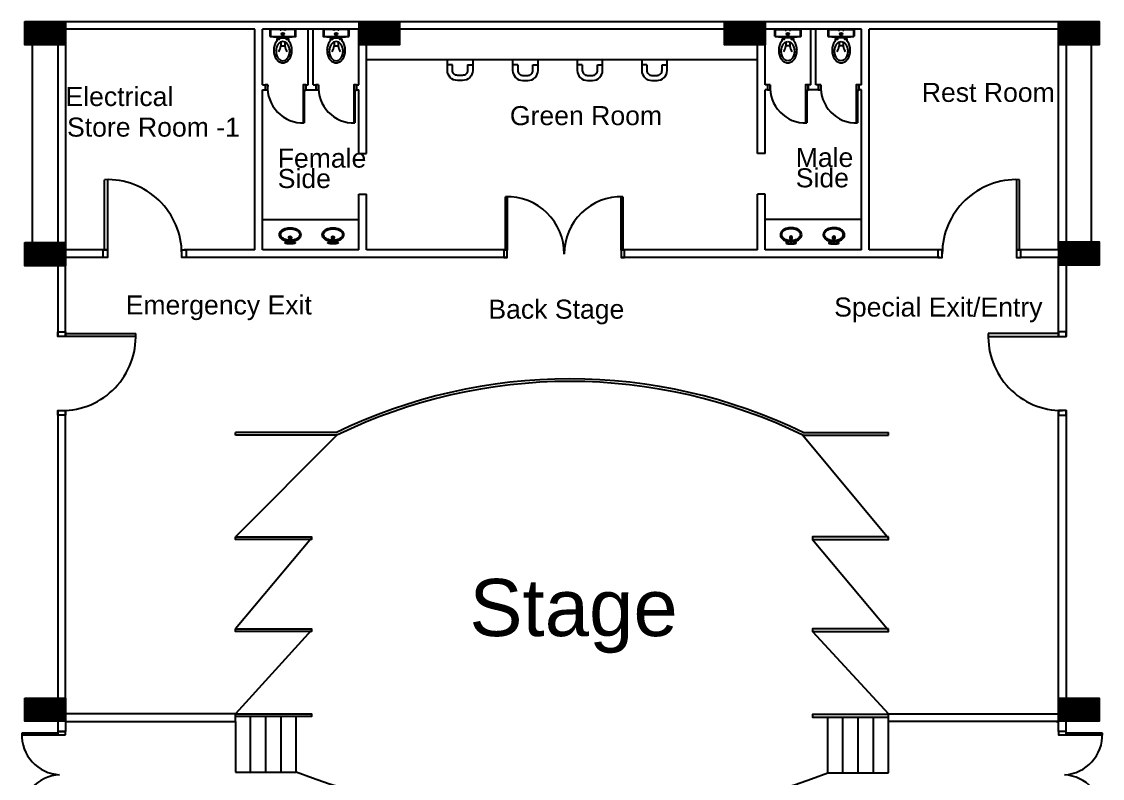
# Model space of a CAD drawing. Header units: inches. Extents: x -913 to 64634, y -1481 to 18188.
# Drawn here: x 664 to 1175, y 4013 to 4371 of the extents above; entities that cross this region are included whole.
import ezdxf

# ---------------------------------------------------------------- set-up
doc = ezdxf.new("R2010")
doc.units = ezdxf.units.IN
doc.header["$MEASUREMENT"] = 0
for name, color, linetype in [('ARQ-ALV', 3, 'Continuous'), ('Column', 6, 'Continuous'), ('Door', 130, 'Continuous'), ('Sofa Washroom', 8, 'Continuous'), ('Stage', 14, 'Continuous'), ('Stairs', 1, 'Continuous'), ('Text', 7, 'Continuous'), ('Wall', 150, 'Continuous'), ('Walls', 150, 'Continuous'), ('Washroom wall', 244, 'Continuous')]:
    doc.layers.add(name, color=color, linetype=linetype)
doc.styles.get("Standard").update_dxf_attribs({"font": 'arial.ttf'})
pattern_1 = [(45, (-655.01278, 0), (-0.0883883476, 0.0883883476), [])]

# ---------------------------------------------------------------- blocks, each defined once
blk = doc.blocks.new('15PLAV01')
for points in [[(-12.2, 1.8, 0.142413), (-11.4, -1.1, 0.107169), (-8.6, -3.9, 0.078677), (-4.9, -5.5, 0.066056), (0, -6.2, 0.066056), (4.9, -5.5, 0.078677), (8.6, -3.9, 0.107169), (11.4, -1.1, 0.142413), (12.2, 1.8, 0.142413), (11.4, 4.6, 0.107169), (8.6, 7.4, 0.078677), (4.9, 9.1, 0.058254), (0.6, 9.7, 0.058254)], [(-0.6, 9.7, 0.058254), (-4.9, 9.1, 0.078677), (-8.6, 7.4, 0.107169), (-11.4, 4.6, 0.142413), (-12.2, 1.8)], [(-10.9, 1.5, 0.152986), (-10.2, -0.8, 0.106898), (-7.7, -3.1, 0.074008), (-4.3, -4.5, 0.060597), (0.1, -5.1, 0.060597), (4.5, -4.5, 0.074008), (7.9, -3.1, 0.106898), (10.4, -0.8, 0.152986), (11.2, 1.5, 0.152986), (10.4, 3.8, 0.106898), (7.9, 6.2, 0.074008), (4.5, 7.6, 0.05164), (0.8, 8.1, 0.05164)], [(-0.8, 8.1, 0.048749), (-4.3, 7.6, 0.074008), (-7.7, 6.2, 0.106898), (-10.2, 3.8, 0.152986), (-10.9, 1.5)], [(0.5, 9.9, 0.016127), (2.4, 10, 0.028693), (4.1, 10.3, 0.063192), (5.6, 10.8, 0.287816), (5.8, 11.1, 0.287816), (5.6, 11.4, 0.063192), (4.1, 11.9, 0.028693), (2.4, 12.2, 0.020666), (0, 12.3, 0.020666), (-2.4, 12.2, 0.028693), (-4.1, 11.9, 0.063192), (-5.6, 11.4, 0.287816), (-5.8, 11.1, 0.287816)], [(-5.8, 11.1, 0.287816), (-5.6, 10.8, 0.063192), (-4.1, 10.3, 0.028693), (-2.4, 10, 0.016127), (-0.5, 9.9, 0.016127)]]:
    blk.add_lwpolyline(points, format="xyb")
blk.add_lwpolyline([(0, 10.8, 0.272053), (-0.2, 10.7, 0.070491), (-0.5, 9.9, 0.032887), (-0.7, 8.9, 0.023829), (-0.8, 7.5, 0.023829), (-0.7, 6.1, 0.032887), (-0.5, 5.1, 0.070491), (-0.2, 4.2, 0.272053), (0, 4.1, 0.272053), (0.2, 4.2, 0.070491), (0.6, 5.1, 0.032887), (0.7, 6.1, 0.023829), (0.8, 7.5, 0.023829), (0.7, 8.9, 0.032887), (0.6, 9.9, 0.070491), (0.2, 10.7, 0.272053)], format="xyb", close=True)
for centre in [(-3.6, 11.1), (3.2, 11.1)]:
    blk.add_circle(centre, 0.583)
for radius, start, end in [(1.51, 119.1251, 60.334), (1.3, 123.6128, 55.736)]:
    blk.add_arc((0, 5.1), radius, start, end)

msp = doc.modelspace()

# ---------------------------------------------------------------- hatches: boundary and pattern name
at = {"layer": 'Column'}
h = msp.add_hatch(dxfattribs=at)
h.set_pattern_fill('ANSI31', color=256)
h.set_pattern_definition(pattern_1)
h.paths.add_polyline_path([(685, 4359.9), (685, 4370.89), (665.85, 4370.89), (665.85, 4359.9)])
h.paths.add_polyline_path([(685, 4255.44), (685, 4266.43), (665.85, 4266.43), (665.85, 4255.44)])
h.paths.add_polyline_path([(1154.58, 4370.89), (1154.58, 4367.38), (1154.59, 4367.38), (1154.59, 4359.9), (1173.74, 4359.9), (1173.74, 4370.89)])
h.paths.add_polyline_path([(1154.71, 4266.79), (1154.71, 4255.8), (1173.87, 4255.8), (1173.87, 4266.79)])
h.paths.add_polyline_path([(1154.61, 3989.75), (1154.61, 3978.77), (1173.76, 3978.77), (1173.76, 3989.75)])
h.paths.add_polyline_path([(1154.59, 4051.23), (1154.59, 4040.24), (1173.74, 4040.24), (1173.74, 4051.23)])
h.paths.add_polyline_path([(1173.91, 3737.58), (1154.76, 3737.58), (1154.76, 3726.6), (1173.91, 3726.6)])
h.paths.add_polyline_path([(1173.73, 3536.23), (1154.59, 3536.23), (1154.59, 3528.82), (1154.58, 3525.24), (1173.73, 3525.24)])
h.paths.add_polyline_path([(1092.72, 3536.05), (1073.56, 3536.05), (1073.56, 3525.07), (1092.72, 3525.07)])
h.paths.add_polyline_path([(994.15, 3536.05), (975, 3536.05), (975, 3525.07), (994.15, 3525.07)])
h.paths.add_polyline_path([(864.56, 3536.05), (845.41, 3536.05), (845.41, 3525.07), (864.56, 3525.07)])
h.paths.add_polyline_path([(766.18, 3525.22), (766.18, 3528.82), (766.22, 3536.21), (747.06, 3536.21), (747.06, 3525.22)])
h.paths.add_polyline_path([(685, 3525.07), (685, 3536.05), (665.85, 3536.05), (665.85, 3525.07)])
h.paths.add_polyline_path([(665.91, 3726.6), (685.01, 3726.6), (685.01, 3737.58), (665.91, 3737.58)])
h.paths.add_polyline_path([(665.87, 3978.77), (685.01, 3978.77), (685.01, 3989.75), (675.45, 3989.75), (665.87, 3989.74)])
h.paths.add_polyline_path([(685, 4040.24), (685, 4051.23), (665.85, 4051.23), (665.85, 4040.24)])
h = msp.add_hatch(dxfattribs=at)
h.set_pattern_fill('ANSI31', color=256)
h.set_pattern_definition(pattern_1)
h.paths.add_polyline_path([(842.98, 4370.89), (823.83, 4370.89), (823.83, 4359.9), (842.98, 4359.9)])
h.paths.add_polyline_path([(996.64, 4359.9), (1015.8, 4359.9), (1015.8, 4370.89), (996.64, 4370.89)])

# ---------------------------------------------------------------- linework, layer by layer
at = {"layer": 'ARQ-ALV'}
for p, q in [((702.81, 4259.38), (702.81, 4262.98)), ((1136.79, 4259.38), (1136.79, 4262.98))]:
    msp.add_line(p, q, dxfattribs=at)
at = {"layer": 'Column'}
for points in [[(665.85, 4370.89), (685, 4370.89), (685, 4359.9), (665.85, 4359.9)], [(823.83, 4370.89), (842.98, 4370.89), (842.98, 4359.9), (823.83, 4359.9)], [(996.64, 4370.89), (1015.8, 4370.89), (1015.8, 4359.9), (996.64, 4359.9)], [(1154.58, 4370.89), (1173.74, 4370.89), (1173.74, 4359.9), (1154.58, 4359.9)], [(665.85, 4266.43), (685, 4266.43), (685, 4255.44), (665.85, 4255.44)], [(1154.71, 4266.79), (1173.87, 4266.79), (1173.87, 4255.8), (1154.71, 4255.8)], [(665.85, 4051.23), (685, 4051.23), (685, 4040.24), (665.85, 4040.24)], [(1154.59, 4051.23), (1173.74, 4051.23), (1173.74, 4040.24), (1154.59, 4040.24)]]:
    msp.add_lwpolyline(points, close=True, dxfattribs=at)
at = {"layer": 'Door'}
for p, q in [((797.35, 4338.54), (797.35, 4323.01)), ((797.91, 4338.49), (797.91, 4323.02)), ((821.35, 4338.54), (821.35, 4323.01)), ((821.91, 4338.49), (821.91, 4323.02)), ((1034.95, 4338.54), (1034.95, 4323.01)), ((1035.51, 4338.49), (1035.51, 4323.02)), ((1058.95, 4338.54), (1058.95, 4323.01)), ((1059.51, 4338.49), (1059.51, 4323.02)), ((920.84, 4261.03), (920.84, 4261.29))]:
    msp.add_line(p, q, dxfattribs=at)
for points in [[(780.65, 4341.02), (779.4, 4341.02), (779.4, 4338.58), (780.65, 4338.58)], [(798.6, 4340.98), (797.35, 4340.98), (797.35, 4338.54), (798.6, 4338.54)], [(804.65, 4341.02), (803.4, 4341.02), (803.4, 4338.58), (804.65, 4338.58)], [(822.6, 4340.98), (821.35, 4340.98), (821.35, 4338.54), (822.6, 4338.54)], [(1018.25, 4341.02), (1017, 4341.02), (1017, 4338.58), (1018.25, 4338.58)], [(1036.2, 4340.98), (1034.95, 4340.98), (1034.95, 4338.54), (1036.2, 4338.54)], [(1042.25, 4341.02), (1041, 4341.02), (1041, 4338.58), (1042.25, 4338.58)], [(1060.2, 4340.98), (1058.95, 4340.98), (1058.95, 4338.54), (1060.2, 4338.54)], [(702.81, 4262.98), (704.95, 4262.98), (704.95, 4259.37), (702.81, 4259.37)], [(739.99, 4262.98), (742.14, 4262.98), (742.14, 4259.37), (739.99, 4259.37)], [(893.84, 4262.96), (892.32, 4262.96), (892.32, 4259.36), (893.84, 4259.36)], [(949.36, 4262.96), (947.84, 4262.96), (947.84, 4259.36), (949.36, 4259.36)], [(1099.61, 4262.98), (1097.46, 4262.98), (1097.46, 4259.38), (1099.61, 4259.38)], [(1136.79, 4262.98), (1134.65, 4262.98), (1134.65, 4259.38), (1136.79, 4259.38)], [(685.02, 4224.23), (685.02, 4222.09), (681.41, 4222.09), (681.41, 4224.23)], [(1154.58, 4224.23), (1154.58, 4222.09), (1158.19, 4222.09), (1158.19, 4224.23)], [(685.02, 4187.05), (685.02, 4184.9), (681.41, 4184.9), (681.41, 4187.05)], [(1154.58, 4187.05), (1154.58, 4184.9), (1158.19, 4184.9), (1158.19, 4187.05)], [(685.01, 4033.85), (685.01, 4035.38), (681.41, 4035.38), (681.41, 4033.85)], [(1158.19, 4033.85), (1158.19, 4035.38), (1154.59, 4035.38), (1154.59, 4033.85)], [(1154.59, 4035.38), (1154.59, 4033.85), (1158.19, 4033.85), (1158.19, 4035.38)]]:
    msp.add_lwpolyline(points, close=True, dxfattribs=at)
for points in [[(704.95, 4296.22), (704.95, 4262.98), (703.53, 4262.98), (703.53, 4296.19)], [(1134.65, 4296.22), (1134.65, 4262.98), (1136.07, 4262.98), (1136.07, 4296.19)], [(893.84, 4288.16), (893.84, 4262.96), (893.07, 4262.96), (893.07, 4288.15)], [(948.6, 4288.15), (948.6, 4262.96), (947.84, 4262.96), (947.84, 4288.16)], [(718.25, 4222.09), (685.02, 4222.09), (685.02, 4223.51), (718.22, 4223.51)], [(1121.34, 4222.09), (1154.58, 4222.09), (1154.58, 4223.51), (1121.37, 4223.51)], [(664.33, 4033.85), (681.41, 4033.85), (681.41, 4034.58), (664.34, 4034.58)], [(1175.3, 4034.58), (1158.19, 4034.58), (1158.19, 4033.85), (1175.32, 4033.85)]]:
    msp.add_lwpolyline(points, dxfattribs=at)
for centre, radius, start, end in [((797.35, 4339.76), 16.75, 175.9618, 271.893), ((821.35, 4339.76), 16.75, 175.9618, 271.893), ((1034.95, 4339.76), 16.75, 175.9618, 271.893), ((1058.95, 4339.76), 16.75, 175.9618, 271.893), ((704.95, 4261.17), 35.04, 0, 92.3291), ((1134.65, 4261.18), 35.04, 87.6709, 180), ((893.84, 4261.16), 27, 359.7257, 91.6279), ((947.84, 4261.16), 27, 88.3842, 180), ((683.21, 4222.09), 35.04, 270, 2.3291), ((1156.39, 4222.09), 35.04, 177.6709, 270), ((683.21, 4033.85), 18.88, 177.8055, 267.1235), ((1156.39, 4033.85), 18.93, 272.8693, 2.189), ((683.21, 3996.09), 18.93, 92.8693, 182.189), ((1156.39, 3996.09), 18.88, 357.8055, 87.1235)]:
    msp.add_arc(centre, radius, start, end, dxfattribs=at)
at = {"layer": 'Sofa Washroom'}
for p, q in [((781.68, 4367.38), (781.68, 4363.99)), ((786.52, 4367.38), (781.68, 4367.38)), ((781.94, 4367.12), (781.94, 4364.17)), ((786.37, 4367.12), (781.94, 4367.12)), ((782.28, 4367.38), (782.28, 4367.12)), ((782.76, 4367.38), (782.76, 4367.12)), ((785.16, 4367.38), (785.16, 4367.12)), ((785.64, 4367.38), (785.64, 4367.12)), ((786.58, 4366.78), (786.37, 4367.12)), ((786.73, 4367.03), (786.52, 4367.38)), ((787.01, 4366.78), (786.58, 4366.78)), ((786.86, 4367.03), (786.73, 4367.03)), ((787.07, 4367.38), (786.86, 4367.03)), ((787.22, 4367.12), (787.01, 4366.78)), ((788.53, 4367.38), (787.07, 4367.38)), ((788.38, 4367.12), (787.22, 4367.12)), ((788.58, 4366.78), (788.38, 4367.12)), ((788.74, 4367.03), (788.53, 4367.38)), ((789.02, 4366.78), (788.58, 4366.78)), ((788.86, 4367.03), (788.74, 4367.03)), ((789.07, 4367.38), (788.86, 4367.03)), ((789.23, 4367.12), (789.02, 4366.78)), ((793.92, 4367.38), (789.07, 4367.38)), ((793.66, 4367.12), (789.23, 4367.12)), ((789.96, 4367.38), (789.96, 4367.12)), ((790.44, 4367.38), (790.44, 4367.12)), ((792.84, 4367.38), (792.84, 4367.12)), ((793.32, 4367.38), (793.32, 4367.12)), ((793.66, 4364.17), (793.66, 4367.12)), ((793.92, 4363.99), (793.92, 4367.38)), ((806.88, 4367.38), (806.88, 4363.99)), ((811.72, 4367.38), (806.88, 4367.38)), ((807.14, 4367.12), (807.14, 4364.17)), ((811.57, 4367.12), (807.14, 4367.12)), ((807.48, 4367.38), (807.48, 4367.12)), ((807.96, 4367.38), (807.96, 4367.12)), ((810.36, 4367.38), (810.36, 4367.12)), ((810.84, 4367.38), (810.84, 4367.12)), ((811.78, 4366.78), (811.57, 4367.12)), ((811.93, 4367.03), (811.72, 4367.38)), ((812.21, 4366.78), (811.78, 4366.78)), ((812.06, 4367.03), (811.93, 4367.03)), ((812.27, 4367.38), (812.06, 4367.03)), ((812.42, 4367.12), (812.21, 4366.78)), ((813.73, 4367.38), (812.27, 4367.38)), ((813.58, 4367.12), (812.42, 4367.12)), ((813.78, 4366.78), (813.58, 4367.12)), ((813.94, 4367.03), (813.73, 4367.38)), ((814.22, 4366.78), (813.78, 4366.78)), ((814.06, 4367.03), (813.94, 4367.03)), ((814.27, 4367.38), (814.06, 4367.03)), ((814.43, 4367.12), (814.22, 4366.78)), ((819.12, 4367.38), (814.27, 4367.38)), ((818.86, 4367.12), (814.43, 4367.12)), ((815.16, 4367.38), (815.16, 4367.12)), ((815.64, 4367.38), (815.64, 4367.12)), ((818.04, 4367.38), (818.04, 4367.12)), ((818.52, 4367.38), (818.52, 4367.12)), ((818.86, 4364.17), (818.86, 4367.12)), ((819.12, 4363.99), (819.12, 4367.38)), ((1020.48, 4367.38), (1025.32, 4367.38)), ((1020.48, 4363.99), (1020.48, 4367.38)), ((1020.74, 4367.12), (1025.17, 4367.12)), ((1020.74, 4364.17), (1020.74, 4367.12)), ((1021.08, 4367.38), (1021.08, 4367.12)), ((1021.56, 4367.38), (1021.56, 4367.12)), ((1023.96, 4367.38), (1023.96, 4367.12)), ((1024.44, 4367.38), (1024.44, 4367.12)), ((1025.17, 4367.12), (1025.38, 4366.78)), ((1025.32, 4367.38), (1025.53, 4367.03)), ((1025.38, 4366.78), (1025.81, 4366.78)), ((1025.53, 4367.03), (1025.66, 4367.03)), ((1025.66, 4367.03), (1025.87, 4367.38)), ((1025.81, 4366.78), (1026.02, 4367.12)), ((1025.87, 4367.38), (1027.33, 4367.38)), ((1026.02, 4367.12), (1027.18, 4367.12)), ((1027.18, 4367.12), (1027.38, 4366.78)), ((1027.33, 4367.38), (1027.54, 4367.03)), ((1027.38, 4366.78), (1027.82, 4366.78)), ((1027.54, 4367.03), (1027.66, 4367.03)), ((1027.66, 4367.03), (1027.87, 4367.38)), ((1027.82, 4366.78), (1028.03, 4367.12)), ((1027.87, 4367.38), (1032.72, 4367.38)), ((1028.03, 4367.12), (1032.46, 4367.12)), ((1028.76, 4367.38), (1028.76, 4367.12)), ((1029.24, 4367.38), (1029.24, 4367.12)), ((1031.64, 4367.38), (1031.64, 4367.12)), ((1032.12, 4367.38), (1032.12, 4367.12)), ((1032.46, 4367.12), (1032.46, 4364.17)), ((1032.72, 4367.38), (1032.72, 4363.99)), ((1045.68, 4367.38), (1050.52, 4367.38)), ((1045.68, 4363.99), (1045.68, 4367.38)), ((1045.94, 4367.12), (1050.37, 4367.12)), ((1045.94, 4364.17), (1045.94, 4367.12)), ((1046.28, 4367.38), (1046.28, 4367.12)), ((1046.76, 4367.38), (1046.76, 4367.12)), ((1049.16, 4367.38), (1049.16, 4367.12)), ((1049.64, 4367.38), (1049.64, 4367.12)), ((1050.37, 4367.12), (1050.58, 4366.78)), ((1050.52, 4367.38), (1050.73, 4367.03)), ((1050.58, 4366.78), (1051.01, 4366.78)), ((1050.73, 4367.03), (1050.86, 4367.03)), ((1050.86, 4367.03), (1051.07, 4367.38)), ((1051.01, 4366.78), (1051.22, 4367.12)), ((1051.07, 4367.38), (1052.53, 4367.38)), ((1051.22, 4367.12), (1052.38, 4367.12)), ((1052.38, 4367.12), (1052.58, 4366.78)), ((1052.53, 4367.38), (1052.74, 4367.03)), ((1052.58, 4366.78), (1053.02, 4366.78)), ((1052.74, 4367.03), (1052.86, 4367.03)), ((1052.86, 4367.03), (1053.07, 4367.38)), ((1053.02, 4366.78), (1053.23, 4367.12)), ((1053.07, 4367.38), (1057.92, 4367.38)), ((1053.23, 4367.12), (1057.66, 4367.12)), ((1053.96, 4367.38), (1053.96, 4367.12)), ((1054.44, 4367.38), (1054.44, 4367.12)), ((1056.84, 4367.38), (1056.84, 4367.12)), ((1057.32, 4367.38), (1057.32, 4367.12)), ((1057.66, 4367.12), (1057.66, 4364.17)), ((1057.92, 4367.38), (1057.92, 4363.99)), ((785.36, 4363.21), (790.24, 4363.21)), ((787.81, 4361.44), (786.62, 4361.12)), ((786.91, 4361.2), (786.91, 4359.42)), ((786.91, 4359.42), (788.69, 4359.42)), ((787.15, 4363.54), (787.8, 4363.54)), ((787.15, 4363.49), (787.15, 4363.54)), ((787.8, 4363.49), (787.15, 4363.49)), ((787.21, 4363.2), (787.21, 4363.49)), ((787.8, 4363.54), (788.44, 4363.54)), ((788.44, 4363.49), (787.8, 4363.49)), ((789, 4361.12), (787.81, 4361.44)), ((788.39, 4363.2), (788.39, 4363.49)), ((788.44, 4363.54), (788.44, 4363.49)), ((788.69, 4361.2), (788.69, 4359.42)), ((810.56, 4363.21), (815.44, 4363.21)), ((813.01, 4361.44), (811.82, 4361.12)), ((812.11, 4361.2), (812.11, 4359.42)), ((812.11, 4359.42), (813.89, 4359.42)), ((812.35, 4363.54), (813, 4363.54)), ((812.35, 4363.49), (812.35, 4363.54)), ((813, 4363.49), (812.35, 4363.49)), ((812.41, 4363.2), (812.41, 4363.49)), ((813, 4363.54), (813.64, 4363.54)), ((813.64, 4363.49), (813, 4363.49)), ((814.2, 4361.12), (813.01, 4361.44)), ((813.59, 4363.2), (813.59, 4363.49)), ((813.64, 4363.54), (813.64, 4363.49)), ((813.89, 4361.2), (813.89, 4359.42)), ((1029.04, 4363.21), (1024.16, 4363.21)), ((1025.4, 4361.12), (1026.59, 4361.44)), ((1025.71, 4361.2), (1025.71, 4359.42)), ((1027.49, 4359.42), (1025.71, 4359.42)), ((1026.6, 4363.54), (1025.95, 4363.54)), ((1025.95, 4363.54), (1025.95, 4363.49)), ((1025.95, 4363.49), (1026.6, 4363.49)), ((1026.01, 4363.2), (1026.01, 4363.49)), ((1026.59, 4361.44), (1027.78, 4361.12)), ((1027.24, 4363.54), (1026.6, 4363.54)), ((1026.6, 4363.49), (1027.24, 4363.49)), ((1027.19, 4363.2), (1027.19, 4363.49)), ((1027.24, 4363.49), (1027.24, 4363.54)), ((1027.49, 4361.2), (1027.49, 4359.42)), ((1054.24, 4363.21), (1049.36, 4363.21)), ((1050.6, 4361.12), (1051.79, 4361.44)), ((1050.91, 4361.2), (1050.91, 4359.42)), ((1052.69, 4359.42), (1050.91, 4359.42)), ((1051.8, 4363.54), (1051.15, 4363.54)), ((1051.15, 4363.54), (1051.15, 4363.49)), ((1051.15, 4363.49), (1051.8, 4363.49)), ((1051.21, 4363.2), (1051.21, 4363.49)), ((1051.79, 4361.44), (1052.98, 4361.12)), ((1052.44, 4363.54), (1051.8, 4363.54)), ((1051.8, 4363.49), (1052.44, 4363.49)), ((1052.39, 4363.2), (1052.39, 4363.49)), ((1052.44, 4363.49), (1052.44, 4363.54)), ((1052.69, 4361.2), (1052.69, 4359.42)), ((786.62, 4352.75), (787.81, 4352.43)), ((787.81, 4352.43), (789, 4352.75)), ((811.82, 4352.75), (813.01, 4352.43)), ((813.01, 4352.43), (814.2, 4352.75)), ((827.4, 4352.98), (1012.2, 4352.98)), ((867.98, 4350.42), (865.58, 4350.42)), ((875.18, 4350.42), (877.58, 4350.42)), ((898.87, 4350.42), (896.47, 4350.42)), ((906.07, 4350.42), (908.47, 4350.42)), ((929.4, 4350.42), (927, 4350.42)), ((936.6, 4350.42), (939, 4350.42)), ((959.92, 4350.42), (957.52, 4350.42)), ((967.12, 4350.42), (969.52, 4350.42)), ((1026.59, 4352.43), (1025.4, 4352.75)), ((1027.78, 4352.75), (1026.59, 4352.43)), ((1051.79, 4352.43), (1050.6, 4352.75)), ((1052.98, 4352.75), (1051.79, 4352.43)), ((778.2, 4277.38), (823.8, 4277.38)), ((1061.4, 4277.38), (1015.8, 4277.38))]:
    msp.add_line(p, q, dxfattribs=at)
for points in [[(877.58, 4352.98), (877.58, 4347.86, -0.414214), (872.78, 4343.06), (870.38, 4343.06, -0.414214), (865.58, 4347.86), (865.58, 4352.98)], [(875.18, 4350.42), (875.18, 4347.86, -0.414214), (872.78, 4345.46), (870.38, 4345.46, -0.414214), (867.98, 4347.86), (867.98, 4350.42)], [(896.47, 4352.98), (896.47, 4347.86, 0.414214), (901.27, 4343.06), (903.67, 4343.06, 0.414214), (908.47, 4347.86), (908.47, 4352.98)], [(898.87, 4350.42), (898.87, 4347.86, 0.414214), (901.27, 4345.46), (903.67, 4345.46, 0.414214), (906.07, 4347.86), (906.07, 4350.42)], [(927, 4352.98), (927, 4347.86, 0.414214), (931.8, 4343.06), (934.2, 4343.06, 0.414214), (939, 4347.86), (939, 4352.98)], [(929.4, 4350.42), (929.4, 4347.86, 0.414214), (931.8, 4345.46), (934.2, 4345.46, 0.414214), (936.6, 4347.86), (936.6, 4350.42)], [(957.52, 4352.98), (957.52, 4347.86, 0.414214), (962.32, 4343.06), (964.72, 4343.06, 0.414214), (969.52, 4347.86), (969.52, 4352.98)], [(959.92, 4350.42), (959.92, 4347.86, 0.414214), (962.32, 4345.46), (964.72, 4345.46, 0.414214), (967.12, 4347.86), (967.12, 4350.42)]]:
    msp.add_lwpolyline(points, format="xyb", dxfattribs=at)
for centre, radius in [((787.8, 4365.02), 0.601), ((813, 4365.02), 0.601), ((1026.6, 4365.02), 0.601), ((1051.8, 4365.02), 0.601), ((785.92, 4362.59), 0.195), ((789.68, 4362.59), 0.195), ((811.12, 4362.59), 0.195), ((814.88, 4362.59), 0.195), ((1024.72, 4362.59), 0.195), ((1028.48, 4362.59), 0.195), ((1049.92, 4362.59), 0.195), ((1053.68, 4362.59), 0.195)]:
    msp.add_circle(centre, radius, dxfattribs=at)
for centre, radius, start, end in [((781.87, 4363.99), 0.186, 180, 264.8804), ((787.81, 4430.38), 66.84, 264.8804, 269.9876), ((782.07, 4364.17), 0.132, 180, 265.0402), ((787.81, 4430.38), 66.59, 265.0402, 269.9876), ((791.46, 4357.33), 7.98, 163.0739, 180), ((789.66, 4357.87), 6.1, 143.6955, 163.0739), ((788.52, 4358.71), 4.69, 135.6181, 143.6955), ((789.31, 4357.37), 4.69, 144.1094, 163.3146), ((785.8, 4362.69), 0.684, 130.5049, 168.4292), ((782.73, 4362.28), 2.46, 353.0584, 12.653), ((788.39, 4358.03), 3.56, 119.7873, 144.1094), ((778.18, 4361), 8.87, 330.7938, 349.7757), ((787.78, 4430.38), 66.59, 270.0124, 274.9598), ((787.78, 4430.38), 66.84, 270.0124, 275.1196), ((797.42, 4361), 8.87, 190.2243, 209.2062), ((787.23, 4358.03), 3.56, 35.8906, 60.2127), ((786.31, 4357.37), 4.69, 16.6854, 35.8906), ((789.8, 4362.69), 0.684, 11.5708, 49.4951), ((792.87, 4362.28), 2.46, 167.347, 186.9416), ((787.08, 4358.71), 4.69, 36.3045, 44.3819), ((785.94, 4357.87), 6.1, 16.9261, 36.3045), ((784.14, 4357.33), 7.98, 0, 16.9261), ((793.53, 4364.17), 0.132, 274.9598, 360), ((793.73, 4363.99), 0.186, 275.1196, 0), ((807.07, 4363.99), 0.186, 180, 264.8804), ((813.01, 4430.38), 66.84, 264.8804, 269.9876), ((807.27, 4364.17), 0.132, 180, 265.0402), ((813.01, 4430.38), 66.59, 265.0402, 269.9876), ((816.66, 4357.33), 7.98, 163.0739, 180), ((814.86, 4357.87), 6.1, 143.6955, 163.0739), ((813.72, 4358.71), 4.69, 135.6181, 143.6955), ((814.51, 4357.37), 4.69, 144.1094, 163.3146), ((811, 4362.69), 0.684, 130.5049, 168.4292), ((807.93, 4362.28), 2.46, 353.0584, 12.653), ((813.59, 4358.03), 3.56, 119.7873, 144.1094), ((803.38, 4361), 8.87, 330.7938, 349.7757), ((812.98, 4430.38), 66.59, 270.0124, 274.9598), ((812.98, 4430.38), 66.84, 270.0124, 275.1196), ((822.62, 4361), 8.87, 190.2243, 209.2062), ((812.43, 4358.03), 3.56, 35.8906, 60.2127), ((811.51, 4357.37), 4.69, 16.6854, 35.8906), ((815, 4362.69), 0.684, 11.5708, 49.4951), ((818.07, 4362.28), 2.46, 167.347, 186.9416), ((812.28, 4358.71), 4.69, 36.3045, 44.3819), ((811.14, 4357.87), 6.1, 16.9261, 36.3045), ((809.34, 4357.33), 7.98, 0, 16.9261), ((818.73, 4364.17), 0.132, 274.9598, 360), ((818.93, 4363.99), 0.186, 275.1196, 0), ((1020.67, 4363.99), 0.186, 180, 264.8804), ((1026.61, 4430.38), 66.84, 264.8804, 269.9876), ((1020.87, 4364.17), 0.132, 180, 265.0402), ((1026.61, 4430.38), 66.59, 265.0402, 269.9876), ((1030.26, 4357.33), 7.98, 163.0739, 180), ((1028.46, 4357.87), 6.1, 143.6955, 163.0739), ((1027.32, 4358.71), 4.69, 135.6181, 143.6955), ((1028.09, 4357.37), 4.69, 144.1094, 163.3146), ((1024.6, 4362.69), 0.684, 130.5049, 168.4292), ((1021.53, 4362.28), 2.46, 353.0584, 12.653), ((1027.17, 4358.03), 3.56, 119.7873, 144.1094), ((1016.98, 4361), 8.87, 330.7938, 349.7757), ((1026.58, 4430.38), 66.59, 270.0124, 274.9598), ((1026.58, 4430.38), 66.84, 270.0124, 275.1196), ((1036.22, 4361), 8.87, 190.2243, 209.2062), ((1026.01, 4358.03), 3.56, 35.8906, 60.2127), ((1025.09, 4357.37), 4.69, 16.6854, 35.8906), ((1028.6, 4362.69), 0.684, 11.5708, 49.4951), ((1031.67, 4362.28), 2.46, 167.347, 186.9416), ((1025.88, 4358.71), 4.69, 36.3045, 44.3819), ((1024.74, 4357.87), 6.1, 16.9261, 36.3045), ((1022.94, 4357.33), 7.98, 0, 16.9261), ((1032.33, 4364.17), 0.132, 274.9598, 360), ((1032.53, 4363.99), 0.186, 275.1196, 0), ((1045.87, 4363.99), 0.186, 180, 264.8804), ((1051.81, 4430.38), 66.84, 264.8804, 269.9876), ((1046.07, 4364.17), 0.132, 180, 265.0402), ((1051.81, 4430.38), 66.59, 265.0402, 269.9876), ((1055.46, 4357.33), 7.98, 163.0739, 180), ((1053.66, 4357.87), 6.1, 143.6955, 163.0739), ((1052.52, 4358.71), 4.69, 135.6181, 143.6955), ((1053.29, 4357.37), 4.69, 144.1094, 163.3146), ((1049.8, 4362.69), 0.684, 130.5049, 168.4292), ((1046.73, 4362.28), 2.46, 353.0584, 12.653), ((1052.37, 4358.03), 3.56, 119.7873, 144.1094), ((1042.18, 4361), 8.87, 330.7938, 349.7757), ((1051.78, 4430.38), 66.59, 270.0124, 274.9598), ((1051.78, 4430.38), 66.84, 270.0124, 275.1196), ((1061.42, 4361), 8.87, 190.2243, 209.2062), ((1051.21, 4358.03), 3.56, 35.8906, 60.2127), ((1050.29, 4357.37), 4.69, 16.6854, 35.8906), ((1053.8, 4362.69), 0.684, 11.5708, 49.4951), ((1056.87, 4362.28), 2.46, 167.347, 186.9416), ((1051.08, 4358.71), 4.69, 36.3045, 44.3819), ((1049.94, 4357.87), 6.1, 16.9261, 36.3045), ((1048.14, 4357.33), 7.98, 0, 16.9261), ((1057.53, 4364.17), 0.132, 274.9598, 360), ((1057.73, 4363.99), 0.186, 275.1196, 0), ((791.46, 4357.33), 7.98, 180, 196.9261), ((789.66, 4356.78), 6.1, 196.9261, 216.3045), ((790.75, 4356.94), 6.2, 163.3146, 180), ((790.75, 4356.94), 6.2, 180, 196.6854), ((789.31, 4356.5), 4.69, 196.6854, 215.8906), ((786.31, 4356.5), 4.69, 324.1094, 343.3146), ((784.87, 4356.94), 6.2, 0, 16.6854), ((784.87, 4356.94), 6.2, 343.3146, 0), ((785.94, 4356.78), 6.1, 323.6955, 343.0739), ((784.14, 4357.33), 7.98, 343.0739, 0), ((816.66, 4357.33), 7.98, 180, 196.9261), ((814.86, 4356.78), 6.1, 196.9261, 216.3045), ((815.95, 4356.94), 6.2, 163.3146, 180), ((815.95, 4356.94), 6.2, 180, 196.6854), ((814.51, 4356.5), 4.69, 196.6854, 215.8906), ((811.51, 4356.5), 4.69, 324.1094, 343.3146), ((810.07, 4356.94), 6.2, 0, 16.6854), ((810.07, 4356.94), 6.2, 343.3146, 0), ((811.14, 4356.78), 6.1, 323.6955, 343.0739), ((809.34, 4357.33), 7.98, 343.0739, 0), ((1030.26, 4357.33), 7.98, 180, 196.9261), ((1028.46, 4356.78), 6.1, 196.9261, 216.3045), ((1029.53, 4356.94), 6.2, 163.3146, 180), ((1029.53, 4356.94), 6.2, 180, 196.6854), ((1028.09, 4356.5), 4.69, 196.6854, 215.8906), ((1025.09, 4356.5), 4.69, 324.1094, 343.3146), ((1023.65, 4356.94), 6.2, 0, 16.6854), ((1023.65, 4356.94), 6.2, 343.3146, 0), ((1024.74, 4356.78), 6.1, 323.6955, 343.0739), ((1022.94, 4357.33), 7.98, 343.0739, 0), ((1055.46, 4357.33), 7.98, 180, 196.9261), ((1053.66, 4356.78), 6.1, 196.9261, 216.3045), ((1054.73, 4356.94), 6.2, 163.3146, 180), ((1054.73, 4356.94), 6.2, 180, 196.6854), ((1053.29, 4356.5), 4.69, 196.6854, 215.8906), ((1050.29, 4356.5), 4.69, 324.1094, 343.3146), ((1048.85, 4356.94), 6.2, 0, 16.6854), ((1048.85, 4356.94), 6.2, 343.3146, 0), ((1049.94, 4356.78), 6.1, 323.6955, 343.0739), ((1048.14, 4357.33), 7.98, 343.0739, 0), ((788.52, 4355.94), 4.69, 216.3045, 240.5861), ((788.39, 4355.84), 3.56, 215.8906, 240.2127), ((787.8, 4354.66), 3.22, 240.5861, 270), ((787.8, 4354.66), 3.22, 270, 299.4139), ((787.23, 4355.84), 3.56, 299.7873, 324.1094), ((787.08, 4355.94), 4.69, 299.4139, 323.6955), ((813.72, 4355.94), 4.69, 216.3045, 240.5861), ((813.59, 4355.84), 3.56, 215.8906, 240.2127), ((813, 4354.66), 3.22, 240.5861, 270), ((813, 4354.66), 3.22, 270, 299.4139), ((812.43, 4355.84), 3.56, 299.7873, 324.1094), ((812.28, 4355.94), 4.69, 299.4139, 323.6955), ((1027.32, 4355.94), 4.69, 216.3045, 240.5861), ((1027.17, 4355.84), 3.56, 215.8906, 240.2127), ((1026.6, 4354.66), 3.22, 240.5861, 270), ((1026.6, 4354.66), 3.22, 270, 299.4139), ((1026.01, 4355.84), 3.56, 299.7873, 324.1094), ((1025.88, 4355.94), 4.69, 299.4139, 323.6955), ((1052.52, 4355.94), 4.69, 216.3045, 240.5861), ((1052.37, 4355.84), 3.56, 215.8906, 240.2127), ((1051.8, 4354.66), 3.22, 240.5861, 270), ((1051.8, 4354.66), 3.22, 270, 299.4139), ((1051.21, 4355.84), 3.56, 299.7873, 324.1094), ((1051.08, 4355.94), 4.69, 299.4139, 323.6955)]:
    msp.add_arc(centre, radius, start, end, dxfattribs=at)
at = {"layer": 'Stage'}
for p, q in [((813.34, 4176.65), (765.41, 4176.65)), ((813.34, 4175.45), (765.41, 4175.45)), ((813.34, 4176.65), (786.63, 4176.65)), ((807.33, 4176.65), (786.63, 4176.65)), ((813.34, 4175.45), (786.63, 4175.45)), ((807.33, 4175.45), (786.63, 4175.45)), ((1033.69, 4176.65), (1074.23, 4176.65)), ((1033.69, 4175.45), (1074.23, 4175.45))]:
    msp.add_line(p, q, dxfattribs=at)
for points in [[(765.41, 4127.39), (801.41, 4127.39), (801.41, 4126.19), (765.41, 4126.19)], [(1074.23, 4127.39), (1038.23, 4127.39), (1038.23, 4126.19), (1074.23, 4126.19)], [(765.41, 4083.88), (801.41, 4083.88), (801.41, 4082.68), (765.41, 4082.68)], [(1074.23, 4083.88), (1038.23, 4083.88), (1038.23, 4082.68), (1074.23, 4082.68)], [(765.37, 4043.78), (801.37, 4043.78), (801.37, 4042.58), (765.37, 4042.58)], [(1074.23, 4043.41), (1038.23, 4043.41), (1038.23, 4042.21), (1074.23, 4042.21)]]:
    msp.add_lwpolyline(points, close=True, dxfattribs=at)
for centre, radius, start, end in [((923.52, 3949.19), 252.85, 64.0642, 115.9358), ((923.52, 3949.12), 251.72, 64.0424, 115.9576)]:
    msp.add_arc(centre, radius, start, end, dxfattribs=at)
at = {"layer": 'Stairs', "ltscale": 3}
for p, q in [((772.57, 4016.18), (772.57, 4042.58)), ((779.77, 4016.18), (779.77, 4042.58)), ((786.97, 4016.18), (786.97, 4042.58)), ((794.17, 4016.18), (794.17, 4042.58)), ((765.37, 4040.18), (765.37, 4016.18)), ((1045.43, 4015.81), (1045.43, 4042.21)), ((1052.63, 4015.81), (1052.63, 4042.21)), ((1059.83, 4015.81), (1059.83, 4042.21)), ((1067.03, 4015.81), (1067.03, 4042.21)), ((1074.23, 4015.81), (1074.23, 4042.21)), ((765.37, 4016.18), (772.57, 4016.18)), ((772.57, 4016.18), (779.77, 4016.18)), ((779.77, 4016.18), (786.97, 4016.18)), ((786.97, 4016.18), (794.17, 4016.18)), ((1045.43, 4015.81), (1052.63, 4015.81)), ((1052.63, 4015.81), (1059.83, 4015.81)), ((1059.83, 4015.81), (1067.03, 4015.81)), ((1067.03, 4015.81), (1074.23, 4015.81))]:
    msp.add_line(p, q, dxfattribs=at)
at = {"layer": 'Wall'}
for p, q in [((685, 4370.89), (823.83, 4370.89)), ((842.98, 4370.89), (996.64, 4370.89)), ((1015.8, 4370.89), (1154.58, 4370.89)), ((813.34, 4175.45), (765.41, 4127.39)), ((1033.69, 4175.45), (1074.23, 4126.79)), ((801.41, 4126.79), (765.41, 4083.88)), ((1038.23, 4126.19), (1074.23, 4083.28)), ((801.41, 4083.28), (765.37, 4043.78)), ((1038.23, 4082.68), (1074.23, 4043.78))]:
    msp.add_line(p, q, dxfattribs=at)
at = {"layer": 'Wall', "ltscale": 3}
for p, q in [((774.6, 4262.98), (774.6, 4367.38)), ((778.2, 4340.98), (778.2, 4367.38)), ((799.8, 4340.98), (799.8, 4367.38)), ((802.2, 4340.98), (802.2, 4367.38)), ((823.8, 4340.98), (823.8, 4367.38)), ((1015.8, 4340.98), (1015.8, 4367.38)), ((1037.4, 4340.98), (1037.4, 4367.38)), ((1039.8, 4340.98), (1039.8, 4367.38)), ((1061.4, 4340.98), (1061.4, 4367.38)), ((1065, 4262.98), (1065, 4367.38)), ((827.4, 4308.58), (827.4, 4359.9)), ((1012.2, 4308.58), (1012.2, 4359.9)), ((778.2, 4340.98), (779.4, 4340.98)), ((779.4, 4340.98), (779.4, 4338.58)), ((779.4, 4340.98), (779.4, 4338.58)), ((779.4, 4340.98), (779.4, 4338.58)), ((798.6, 4340.98), (799.8, 4340.98)), ((798.6, 4340.98), (798.6, 4338.58)), ((802.2, 4340.98), (803.4, 4340.98)), ((802.2, 4340.98), (803.4, 4340.98)), ((803.4, 4340.98), (803.4, 4338.58)), ((803.4, 4340.98), (803.4, 4338.58)), ((803.4, 4340.98), (803.4, 4338.58)), ((822.6, 4340.98), (823.8, 4340.98)), ((822.6, 4340.98), (822.6, 4338.58)), ((822.6, 4340.98), (823.8, 4340.98)), ((1017, 4340.98), (1015.8, 4340.98)), ((1017, 4340.98), (1015.8, 4340.98)), ((1017, 4340.98), (1017, 4338.58)), ((1037.4, 4340.98), (1036.2, 4340.98)), ((1037.4, 4340.98), (1036.2, 4340.98)), ((1036.2, 4340.98), (1036.2, 4338.58)), ((1036.2, 4340.98), (1036.2, 4338.58)), ((1036.2, 4340.98), (1036.2, 4338.58)), ((1041, 4340.98), (1039.8, 4340.98)), ((1041, 4340.98), (1041, 4338.58)), ((1061.4, 4340.98), (1060.2, 4340.98)), ((1060.2, 4340.98), (1060.2, 4338.58)), ((1060.2, 4340.98), (1060.2, 4338.58)), ((1060.2, 4340.98), (1060.2, 4338.58)), ((778.2, 4262.98), (778.2, 4338.58)), ((778.2, 4338.58), (779.4, 4338.58)), ((798.6, 4338.58), (803.4, 4338.58)), ((822.6, 4338.58), (823.8, 4338.58)), ((823.8, 4308.58), (823.8, 4338.58)), ((1015.8, 4308.58), (1015.8, 4338.58)), ((1017, 4338.58), (1015.8, 4338.58)), ((1041, 4338.58), (1036.2, 4338.58)), ((1061.4, 4338.58), (1060.2, 4338.58)), ((1061.4, 4262.98), (1061.4, 4338.58)), ((823.8, 4308.58), (827.4, 4308.58)), ((1015.8, 4308.58), (1012.2, 4308.58)), ((823.8, 4262.98), (823.8, 4289.38)), ((823.8, 4289.38), (827.4, 4289.38)), ((827.4, 4262.98), (827.4, 4289.38)), ((1012.2, 4262.98), (1012.2, 4289.38)), ((1015.8, 4289.38), (1012.2, 4289.38)), ((1015.8, 4262.98), (1015.8, 4289.38)), ((778.2, 4262.98), (778.2, 4277.38)), ((1061.4, 4262.98), (1061.4, 4277.38)), ((702.81, 4262.98), (685.01, 4262.98)), ((774.6, 4262.98), (741.21, 4262.98)), ((823.8, 4262.98), (778.2, 4262.98)), ((893.84, 4262.98), (827.4, 4262.98)), ((1012.2, 4262.98), (947.84, 4262.98)), ((1061.4, 4262.98), (1015.8, 4262.98)), ((1098.39, 4262.98), (1065, 4262.98)), ((1154.59, 4262.98), (1136.79, 4262.98)), ((702.81, 4259.38), (685.01, 4259.38)), ((685.01, 4222.09), (685.01, 4259.38)), ((893.84, 4259.38), (741.21, 4259.38)), ((1098.39, 4259.38), (947.84, 4259.38)), ((685.01, 4043.78), (685.01, 4187.09)), ((1153.47, 4040.18), (1154.59, 4040.18))]:
    msp.add_line(p, q, dxfattribs=at)
for points in [[(774.6, 4367.38), (685.01, 4367.38)], [(685.01, 4367.38), (685.01, 4262.98)], [(823.8, 4367.38), (778.2, 4367.38)], [(996.64, 4367.38), (842.98, 4367.38)], [(1061.4, 4367.38), (1015.8, 4367.38)], [(1154.59, 4367.38), (1065, 4367.38)], [(1154.59, 4262.98), (1154.59, 4367.38)], [(669.41, 4266.43), (669.41, 4359.9)], [(681.41, 4359.9), (681.41, 4266.43)], [(1158.19, 4359.9), (1158.19, 4266.79)], [(1170.19, 4266.79), (1170.19, 4359.9)], [(1154.59, 4222.09), (1154.59, 4259.38), (1136.79, 4259.38)], [(681.41, 4255.44), (681.41, 4222.09)], [(1158.19, 4255.8), (1158.19, 4222.09)], [(681.41, 4187.05), (681.41, 4051.23)], [(1154.59, 4043.78), (1154.59, 4187.09)], [(1158.19, 4187.05), (1158.19, 4051.23)], [(685.01, 4040.18), (765.37, 4040.18), (765.37, 4043.78), (685.01, 4043.78)], [(1154.59, 4040.18), (1074.23, 4040.18), (1074.23, 4043.78), (1154.59, 4043.78)], [(1153.47, 4043.78), (1154.59, 4043.78)], [(681.41, 4040.18), (681.41, 4035.38)], [(685.01, 4040.18), (685.01, 4035.38)], [(1154.59, 4035.38), (1154.59, 4040.18)], [(1158.19, 4035.38), (1158.19, 4040.18)]]:
    msp.add_lwpolyline(points, dxfattribs=at)
at = {"layer": 'Walls'}
for p, q in [((681.41, 4035.38), (685.01, 4035.38)), ((1158.19, 4035.38), (1154.59, 4035.38))]:
    msp.add_line(p, q, dxfattribs=at)
at = {"layer": 'Washroom wall', "ltscale": 3}
for p, q in [((765.41, 4175.45), (765.41, 4176.65)), ((1074.23, 4175.45), (1074.23, 4176.65))]:
    msp.add_line(p, q, dxfattribs=at)
msp.add_arc((920.53, 4344.49), 351.61, 248.9369, 290.8064, dxfattribs=at)

# ---------------------------------------------------------------- block references
at = {"layer": 'Sofa Washroom', "yscale": 0.41472, "zscale": 0.41472, "rotation": 180}
for p, xscale in [((791.24, 4270.91), -0.41472), ((811.5, 4270.91), -0.41472), ((1028.1, 4270.91), 0.41472), ((1048.36, 4270.91), 0.41472)]:
    msp.add_blockref('15PLAV01', p, dxfattribs=dict(at, xscale=xscale))

# ---------------------------------------------------------------- texts
at = {"layer": 'Text'}
for s, height, p in [('Electrical ', 9, (685.01, 4331)), ('Rest Room', 9, (1089.93, 4332.95)), ('Green Room', 9, (895.16, 4321.97)), ('Store Room -1', 9, (685.76, 4316.54)), ('Female', 9, (785.38, 4301.88)), ('Male ', 9, (1030.33, 4302.21)), ('Side', 9, (785.38, 4292.24)), ('Side', 9, (1030.33, 4292.57)), ('Emergency Exit', 9, (713.49, 4232.5)), ('Back Stage', 9, (884.99, 4230.5)), ('Special Exit/Entry', 9, (1048.49, 4231.5)), ('Stage', 27, (875.99, 4080.5))]:
    msp.add_text(s, height=height, dxfattribs=at).set_placement(p)

doc.saveas('drawing.dxf')
